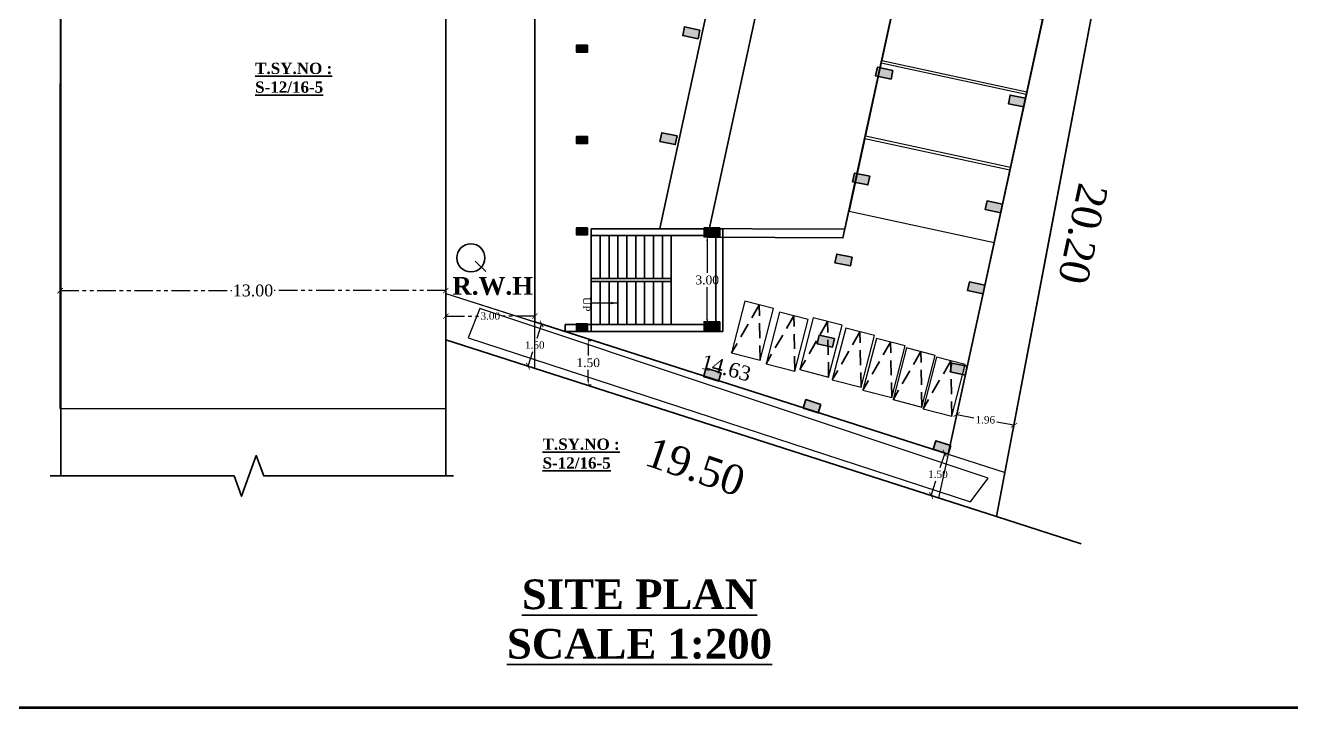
# Model space of a CAD drawing. Header units: metres. Extents: x 915 to 5569, y -1565 to 175.
# Drawn here: x 5321.19 to 5363.88, y -1564.84 to -1541.84 of the extents above; entities that cross this region are included whole.
import ezdxf

# ---------------------------------------------------------------- set-up
doc = ezdxf.new("R2010")
doc.units = ezdxf.units.M
doc.header["$MEASUREMENT"] = 0
doc.header["$PDMODE"] = 98
for name, pattern in [('DASHED', [0.75, 0.5, -0.25]), ('DOT2', [0.125, 0, -0.125]), ('HIDDEN', [0.375, 0.25, -0.125]), ('PHANTOM2', [1.25, 0.625, -0.125, 0.125, -0.125, 0.125, -0.125])]:
    doc.linetypes.add(name, pattern=pattern)
for name, color, linetype, lineweight in [('AS_AT_SITE', 2, 'Continuous', 30), ('FMB_OR_PLR', 2, 'Continuous', 30), ('SUPER_IMPOSED', 2, 'Continuous', 30)]:
    doc.layers.add(name, color=color, linetype=linetype, lineweight=lineweight)
for name, color, linetype, plot in [('BLK_1_COVERED_AREA', 140, 'Continuous', False), ('PARKING_SLOT', 30, 'Continuous', False), ('TWO_WHEELER_PARKING', 2, 'Continuous', False)]:
    doc.layers.add(name, color=color, linetype=linetype, plot=plot)
for name, color, linetype in [('BLK_1_LVL_0_BLDG_FOOT_PRINT', 1, 'Continuous'), ('BLK_1_LVL_0_FRONT_SETBACK', 2, 'Continuous'), ('BLK_1_LVL_0_REAR_SETBACK', 11, 'Continuous'), ('BLK_1_LVL_0_SIDE_SETBACK2', 102, 'Continuous'), ('DRIVE_WAY', 255, 'DOT2'), ('PER_AISLE_WIDTH', 7, 'Continuous'), ('PLOT_BOUNDARY', 70, 'Continuous'), ('ROAD_WIDTH', 1, 'Continuous'), ('RWH', 130, 'Continuous'), ('SURRENDER_ROAD_WIDTH', 7, 'Continuous'), ('TWO_WHEELER_DRIVE_WAY', 6, 'Continuous')]:
    doc.layers.add(name, color=color, linetype=linetype)
doc.styles.add('Arial$001', font='arial.ttf', dxfattribs={"height": 2.736})
doc.styles.get("Standard").update_dxf_attribs({"font": 'times.ttf'})
doc.dimstyles.new('Copy of Standard', dxfattribs={"dimtxt": 0.25, "dimasz": 0.18, "dimexe": 0.1, "dimexo": 0.5, "dimgap": 0.09, "dimtad": 0, "dimtih": 1, "dimtoh": 1, "dimzin": 0, "dimdsep": 46, "dimtxsty": 'Standard', "dimblk": 'ARCHTICK', "dimcen": 0.09, "dimadec": 0, "dimazin": 0, "dimtfac": 1, "dimtofl": 0, "dimtmove": 0, "dimatfit": 3, "dimfxl": 0, "dimtolj": 1, "dimtzin": 0, "dimarcsym": 0})
doc.dimstyles.new('STANDARD$0', dxfattribs={"dimtxt": 0.3, "dimasz": 0.18, "dimexe": 0.1, "dimexo": 0.1, "dimgap": 0.09, "dimtad": 0, "dimtih": 1, "dimtoh": 1, "dimzin": 1, "dimdsep": 46, "dimtxsty": 'Standard', "dimcen": 0.1, "dimadec": 3, "dimazin": 0, "dimtfac": 1, "dimtofl": 0, "dimtmove": 0, "dimatfit": 3, "dimfxl": 0, "dimtolj": 1, "dimtzin": 0, "dimarcsym": 0})

# ---------------------------------------------------------------- blocks, each defined once
blk = doc.blocks.new('_ArchTick')
at = {"color": 0, "linetype": 'ByBlock', "const_width": 0.15}
blk.add_lwpolyline([(-0.5, -0.5), (0.5, 0.5)], dxfattribs=at)
blk = doc.blocks.new('*D215')
at = {"layer": 'BLK_1_LVL_0_REAR_SETBACK', "color": 0, "linetype": 'DOT2', "lineweight": -2}
for p, q in [((5352.583, -1554.959), (5352.565, -1555.057)), ((5354.513, -1555.324), (5354.494, -1555.423))]:
    blk.add_line(p, q, dxfattribs=at)
at = {"layer": 'BLK_1_LVL_0_REAR_SETBACK', "color": 0, "linetype": 'PHANTOM2', "lineweight": -2}
for p, q in [((5352.583, -1554.959), (5353.164, -1555.069)), ((5354.513, -1555.324), (5353.932, -1555.214))]:
    blk.add_line(p, q, dxfattribs=at)
at = {"layer": 'Defpoints', "color": 0, "lineweight": 35}
for p in [(5352.587, -1554.936), (5354.513, -1555.324), (5354.517, -1555.302)]:
    blk.add_point(p, dxfattribs=at)
at = {"layer": 'BLK_1_LVL_0_REAR_SETBACK', "color": 0, "lineweight": -2, "xscale": 0.18, "yscale": 0.18, "zscale": 0.18}
for p, rotation in [((5352.583, -1554.959), 169.2689182180158), ((5354.513, -1555.324), 349.2689182180158)]:
    blk.add_blockref('_ArchTick', p, dxfattribs=dict(at, rotation=rotation))
at = {"layer": 'BLK_1_LVL_0_REAR_SETBACK', "color": 0, "lineweight": 35, "insert": (5353.548, -1555.141), "char_height": 0.25, "attachment_point": 5}
blk.add_mtext('\\A1;1.96', dxfattribs=at)
blk = doc.blocks.new('*D218')
at = {"layer": 'BLK_1_LVL_0_FRONT_SETBACK', "color": 0, "linetype": 'DOT2', "lineweight": -2}
for p, q in [((5335.361, -1551.644), (5335.361, -1551.544)), ((5338.361, -1551.644), (5338.361, -1551.544))]:
    blk.add_line(p, q, dxfattribs=at)
at = {"layer": 'BLK_1_LVL_0_FRONT_SETBACK', "color": 0, "linetype": 'PHANTOM2', "lineweight": -2}
for p, q in [((5335.361, -1551.644), (5336.462, -1551.644)), ((5338.361, -1551.644), (5337.26, -1551.644))]:
    blk.add_line(p, q, dxfattribs=at)
at = {"layer": 'Defpoints', "color": 0, "lineweight": 35}
for p in [(5335.361, -1551.644), (5335.361, -1551.832), (5338.361, -1551.832)]:
    blk.add_point(p, dxfattribs=at)
at = {"layer": 'BLK_1_LVL_0_FRONT_SETBACK', "color": 0, "lineweight": -2, "xscale": 0.18, "yscale": 0.18, "zscale": 0.18, "rotation": 180}
blk.add_blockref('_ArchTick', (5335.361, -1551.644), dxfattribs=at)
at = {"layer": 'BLK_1_LVL_0_FRONT_SETBACK', "color": 0, "lineweight": -2, "xscale": 0.18, "yscale": 0.18, "zscale": 0.18}
blk.add_blockref('_ArchTick', (5338.361, -1551.644), dxfattribs=at)
at = {"layer": 'BLK_1_LVL_0_FRONT_SETBACK', "color": 0, "lineweight": 35, "insert": (5336.861, -1551.644), "char_height": 0.25, "attachment_point": 5}
blk.add_mtext('\\A1;3.00', dxfattribs=at)
blk = doc.blocks.new('*D219')
at = {"layer": 'BLK_1_LVL_0_SIDE_SETBACK2', "color": 0, "linetype": 'PHANTOM2', "lineweight": -2}
for p, q in [((5352.179, -1556.262), (5352.019, -1556.758)), ((5351.721, -1557.69), (5351.88, -1557.194))]:
    blk.add_line(p, q, dxfattribs=at)
at = {"layer": 'BLK_1_LVL_0_SIDE_SETBACK2', "color": 0, "linetype": 'DOT2', "lineweight": -2}
for p, q in [((5352.179, -1556.262), (5352.083, -1556.231)), ((5351.721, -1557.69), (5351.625, -1557.66))]:
    blk.add_line(p, q, dxfattribs=at)
at = {"layer": 'Defpoints', "color": 0, "lineweight": 35}
for p in [(5352.293, -1556.298), (5351.721, -1557.69), (5351.835, -1557.727)]:
    blk.add_point(p, dxfattribs=at)
at = {"layer": 'BLK_1_LVL_0_SIDE_SETBACK2', "color": 0, "lineweight": -2, "xscale": 0.18, "yscale": 0.18, "zscale": 0.18}
for p, rotation in [((5352.179, -1556.262), 72.2255863916228), ((5351.721, -1557.69), 252.2255863916228)]:
    blk.add_blockref('_ArchTick', p, dxfattribs=dict(at, rotation=rotation))
at = {"layer": 'BLK_1_LVL_0_SIDE_SETBACK2', "color": 0, "lineweight": 35, "insert": (5351.95, -1556.976), "char_height": 0.25, "attachment_point": 5}
blk.add_mtext('\\A1;1.50', dxfattribs=at)
blk = doc.blocks.new('*D220')
at = {"layer": 'BLK_1_LVL_0_SIDE_SETBACK2', "color": 0, "linetype": 'PHANTOM2', "lineweight": -2}
for p, q in [((5338.59, -1551.906), (5338.43, -1552.402)), ((5338.132, -1553.334), (5338.291, -1552.837))]:
    blk.add_line(p, q, dxfattribs=at)
at = {"layer": 'BLK_1_LVL_0_SIDE_SETBACK2', "color": 0, "linetype": 'DOT2', "lineweight": -2}
for p, q in [((5338.59, -1551.906), (5338.685, -1551.936)), ((5338.132, -1553.334), (5338.227, -1553.365))]:
    blk.add_line(p, q, dxfattribs=at)
at = {"layer": 'Defpoints', "color": 0, "lineweight": 35}
for p in [(5338.361, -1551.832), (5337.903, -1553.261), (5338.132, -1553.334)]:
    blk.add_point(p, dxfattribs=at)
at = {"layer": 'BLK_1_LVL_0_SIDE_SETBACK2', "color": 0, "lineweight": -2, "xscale": 0.18, "yscale": 0.18, "zscale": 0.18}
for p, rotation in [((5338.59, -1551.906), 72.22558639158426), ((5338.132, -1553.334), 252.2255863915843)]:
    blk.add_blockref('_ArchTick', p, dxfattribs=dict(at, rotation=rotation))
at = {"layer": 'BLK_1_LVL_0_SIDE_SETBACK2', "color": 0, "lineweight": 35, "insert": (5338.361, -1552.62), "char_height": 0.25, "attachment_point": 5}
blk.add_mtext('\\A1;1.50', dxfattribs=at)
blk = doc.blocks.new('*D222')
at = {"layer": 'Defpoints', "color": 0, "lineweight": 35}
for p in [(5322.363, -1550.783), (5335.361, -1550.783), (5335.361, -1550.783)]:
    blk.add_point(p, dxfattribs=at)
at = {"layer": 'SURRENDER_ROAD_WIDTH', "color": 0, "linetype": 'HIDDEN'}
for p, q in [((5322.363, -1550.783), (5322.363, -1550.983)), ((5335.361, -1550.783), (5335.361, -1550.583))]:
    blk.add_line(p, q, dxfattribs=at)
at = {"layer": 'SURRENDER_ROAD_WIDTH', "color": 0, "linetype": 'PHANTOM2', "lineweight": -2}
for p, q in [((5322.363, -1550.783), (5328.153, -1550.783)), ((5335.361, -1550.783), (5329.571, -1550.783))]:
    blk.add_line(p, q, dxfattribs=at)
at = {"layer": 'SURRENDER_ROAD_WIDTH', "color": 0, "lineweight": -2, "xscale": 0.18, "yscale": 0.18, "zscale": 0.18, "rotation": 180}
blk.add_blockref('_ArchTick', (5322.363, -1550.783), dxfattribs=at)
at = {"layer": 'SURRENDER_ROAD_WIDTH', "color": 0, "lineweight": -2, "xscale": 0.18, "yscale": 0.18, "zscale": 0.18}
blk.add_blockref('_ArchTick', (5335.361, -1550.783), dxfattribs=at)
at = {"layer": 'SURRENDER_ROAD_WIDTH', "color": 0, "insert": (5328.862, -1550.783), "char_height": 0.3, "attachment_point": 5}
blk.add_mtext('\\A1;{\\H1.33333x;13.00}', dxfattribs=at)
blk = doc.blocks.new('*D224')
at = {"color": 0, "lineweight": -2, "ltscale": 5}
for p, q in [((5344.274, -1548.929), (5344.074, -1548.929)), ((5344.174, -1549.109), (5344.174, -1550.186)), ((5344.174, -1551.749), (5344.174, -1550.672)), ((5344.274, -1551.929), (5344.074, -1551.929))]:
    blk.add_line(p, q, dxfattribs=at)
at = {"color": 0, "lineweight": 35, "ltscale": 5}
for points in [[(5344.144, -1549.109), (5344.204, -1549.109), (5344.174, -1548.929)], [(5344.144, -1551.749), (5344.204, -1551.749), (5344.174, -1551.929)]]:
    blk.add_solid(points, dxfattribs=at)
at = {"layer": 'Defpoints', "color": 0, "lineweight": 35, "ltscale": 5}
for p in [(5344.464, -1548.929), (5344.174, -1551.929), (5344.464, -1551.929)]:
    blk.add_point(p, dxfattribs=at)
at = {"color": 0, "lineweight": 35, "ltscale": 5, "insert": (5344.174, -1550.429), "char_height": 0.3, "attachment_point": 5}
blk.add_mtext('\\A1;3.00', dxfattribs=at)
blk = doc.blocks.new('*D213')
at = {"layer": 'Defpoints', "color": 0, "lineweight": 35, "ltscale": 400}
for p in [(5340.162, -1552.465), (5340.162, -1553.965), (5340.162, -1553.965)]:
    blk.add_point(p, dxfattribs=at)
at = {"layer": 'TWO_WHEELER_DRIVE_WAY', "color": 0, "linetype": 'DOT2', "lineweight": -2, "ltscale": 400}
for p, q in [((5340.162, -1552.465), (5340.262, -1552.465)), ((5340.162, -1553.965), (5340.262, -1553.965))]:
    blk.add_line(p, q, dxfattribs=at)
at = {"layer": 'TWO_WHEELER_DRIVE_WAY', "color": 0, "linetype": 'Continuous', "lineweight": -2, "ltscale": 400}
for p, q in [((5340.162, -1552.645), (5340.162, -1552.972)), ((5340.162, -1553.785), (5340.162, -1553.458))]:
    blk.add_line(p, q, dxfattribs=at)
at = {"layer": 'TWO_WHEELER_DRIVE_WAY', "color": 0, "lineweight": 35, "ltscale": 400}
for points in [[(5340.132, -1552.645), (5340.192, -1552.645), (5340.162, -1552.465)], [(5340.132, -1553.785), (5340.192, -1553.785), (5340.162, -1553.965)]]:
    blk.add_solid(points, dxfattribs=at)
at = {"layer": 'TWO_WHEELER_DRIVE_WAY', "color": 0, "ltscale": 400, "insert": (5340.162, -1553.215), "char_height": 0.3, "attachment_point": 5}
blk.add_mtext('\\A1;1.50', dxfattribs=at)

msp = doc.modelspace()

# ---------------------------------------------------------------- hatches: boundary and pattern name
at = {"linetype": 'ByBlock', "lineweight": 35}
h = msp.add_hatch(color=256, dxfattribs=at)
h.dxf.hatch_style = 1
h.paths.add_polyline_path([(5343.9279, -1542.00147), (5343.8664, -1542.29509), (5343.34765, -1542.18644), (5343.40916, -1541.89281)])
h = msp.add_hatch(color=256, dxfattribs=at)
h.dxf.hatch_style = 1
h.paths.add_polyline_path([(5340.14274, -1542.51391), (5340.14274, -1542.74391), (5339.76274, -1542.74391), (5339.76274, -1542.51391)])
h = msp.add_hatch(color=256, dxfattribs=at)
h.dxf.hatch_style = 1
h.paths.add_polyline_path([(5350.43079, -1543.36359), (5350.36929, -1543.65722), (5349.85055, -1543.54856), (5349.91205, -1543.25493)])
h = msp.add_hatch(color=256, dxfattribs=at)
h.dxf.hatch_style = 1
h.paths.add_polyline_path([(5354.90436, -1544.30064), (5354.84286, -1544.59427), (5354.32412, -1544.48561), (5354.38562, -1544.19198)])
h = msp.add_hatch(color=256, dxfattribs=at)
h.dxf.hatch_style = 1
h.paths.add_polyline_path([(5340.14274, -1545.59391), (5340.14274, -1545.82391), (5339.76274, -1545.82391), (5339.76274, -1545.59391)])
h = msp.add_hatch(color=256, dxfattribs=at)
h.dxf.hatch_style = 1
h.paths.add_polyline_path([(5343.15806, -1545.56943), (5343.09655, -1545.86305), (5342.57781, -1545.7544), (5342.63932, -1545.46077)])
h = msp.add_hatch(color=256, dxfattribs=at)
h.dxf.hatch_style = 1
h.paths.add_polyline_path([(5349.65427, -1546.92935), (5349.59276, -1547.22298), (5349.07402, -1547.11432), (5349.13552, -1546.82069)])
h = msp.add_hatch(color=256, dxfattribs=at)
h.dxf.hatch_style = 1
h.paths.add_polyline_path([(5354.12759, -1547.86715), (5354.06608, -1548.16078), (5353.54734, -1548.05212), (5353.60884, -1547.75849)])
h = msp.add_hatch(color=256, dxfattribs=at)
h.dxf.hatch_style = 1
h.paths.add_polyline_path([(5340.1421, -1548.67396), (5340.1421, -1548.90396), (5339.7621, -1548.90396), (5339.7621, -1548.67396)])
h = msp.add_hatch(color=256, dxfattribs=at)
h.dxf.hatch_style = 1
h.paths.add_polyline_path([(5344.60015, -1548.67404), (5344.60015, -1548.97404), (5344.07015, -1548.97404), (5344.07015, -1548.67404)])
h = msp.add_hatch(color=256, dxfattribs=at)
h.dxf.hatch_style = 1
h.paths.add_polyline_path([(5349.05933, -1549.66098), (5348.99782, -1549.9546), (5348.47908, -1549.84595), (5348.54059, -1549.55232)])
h = msp.add_hatch(color=256, dxfattribs=at)
h.dxf.hatch_style = 1
h.paths.add_polyline_path([(5353.53171, -1550.59778), (5353.47021, -1550.89141), (5352.95146, -1550.78275), (5353.01297, -1550.48912)])
h = msp.add_hatch(color=256, dxfattribs=at)
h.dxf.hatch_style = 1
h.paths.add_polyline_path([(5340.14274, -1551.90404), (5340.14274, -1552.13404), (5339.76274, -1552.13404), (5339.76274, -1551.90404)])
h = msp.add_hatch(color=256, dxfattribs=at)
h.dxf.hatch_style = 1
h.paths.add_polyline_path([(5344.60015, -1551.83404), (5344.60015, -1552.13404), (5344.07015, -1552.13404), (5344.07015, -1551.83404)])
h = msp.add_hatch(color=256, dxfattribs=at)
h.dxf.hatch_style = 1
h.paths.add_polyline_path([(5348.46225, -1552.39661), (5348.40075, -1552.69024), (5347.882, -1552.58158), (5347.94351, -1552.28795)])
h = msp.add_hatch(color=256, dxfattribs=at)
h.dxf.hatch_style = 1
h.paths.add_polyline_path([(5344.64549, -1553.55417), (5344.55481, -1553.84013), (5344.0496, -1553.67993), (5344.14028, -1553.39396)])
h = msp.add_hatch(color=256, dxfattribs=at)
h.dxf.hatch_style = 1
h.paths.add_polyline_path([(5352.94168, -1553.33574), (5352.88018, -1553.62937), (5352.36144, -1553.52071), (5352.42294, -1553.22708)])
h = msp.add_hatch(color=256, dxfattribs=at)
h.dxf.hatch_style = 1
h.paths.add_polyline_path([(5348.00545, -1554.61932), (5347.91477, -1554.90529), (5347.40956, -1554.74508), (5347.50024, -1554.45912)])
h = msp.add_hatch(color=256, dxfattribs=at)
h.dxf.hatch_style = 1
h.paths.add_polyline_path([(5352.38472, -1556.00835), (5352.29404, -1556.29432), (5351.78883, -1556.13411), (5351.87951, -1555.84815)])

# ---------------------------------------------------------------- linework, layer by layer
at = {"lineweight": 35, "ltscale": 5}
for p, q in [((5322.38723, -1557.0321), (5322.38723, -1510.01579)), ((5335.36076, -1557.03105), (5335.36076, -1510.01579)), ((5352.29083, -1556.29787), (5360.15906, -1520.17266)), ((5357.69117, -1538.55178), (5353.92994, -1558.39852)), ((5340.26291, -1548.69945), (5344.69444, -1548.69945)), ((5340.26291, -1548.69945), (5340.26291, -1552.15945)), ((5340.26291, -1548.92945), (5344.46444, -1548.92945)), ((5340.56291, -1548.92945), (5340.56291, -1550.37945)), ((5340.86291, -1548.92945), (5340.86291, -1550.37945)), ((5341.16291, -1548.92945), (5341.16291, -1550.37945)), ((5341.46291, -1548.92945), (5341.46291, -1550.37945)), ((5341.76291, -1548.92945), (5341.76291, -1550.37945)), ((5342.06291, -1548.92945), (5342.06291, -1550.37945)), ((5342.36291, -1548.92945), (5342.36291, -1550.37945)), ((5342.66291, -1548.92945), (5342.66291, -1550.37945)), ((5342.96291, -1548.92945), (5342.96291, -1551.92945)), ((5344.46444, -1548.92945), (5344.46444, -1551.92945)), ((5344.69444, -1548.92945), (5344.69444, -1552.15945)), ((5340.26291, -1550.37945), (5342.96291, -1550.37945)), ((5340.26291, -1550.47945), (5342.96291, -1550.47945)), ((5340.56291, -1550.47945), (5340.56291, -1551.92945)), ((5340.86291, -1550.47945), (5340.86291, -1551.92945)), ((5341.16291, -1550.47945), (5341.16291, -1551.92945)), ((5341.46291, -1550.47945), (5341.46291, -1551.92945)), ((5341.76291, -1550.47945), (5341.76291, -1551.92945)), ((5342.06291, -1550.47945), (5342.06291, -1551.92945)), ((5342.36291, -1550.47945), (5342.36291, -1551.92945)), ((5342.66291, -1550.47945), (5342.66291, -1551.92945)), ((5338.66388, -1551.92945), (5338.66387, -1551.92945)), ((5338.66388, -1551.92945), (5338.66387, -1551.92945)), ((5339.38138, -1552.15945), (5344.69444, -1552.15945)), ((5339.3877, -1551.92945), (5344.46444, -1551.92945)), ((5339.3877, -1551.92945), (5344.46444, -1551.92945))]:
    msp.add_line(p, q, dxfattribs=at)
at = {"color": 7, "lineweight": 35}
msp.add_line((5344.69444, -1548.69945), (5344.69444, -1550.49945), dxfattribs=at)
at = {"lineweight": 35}
msp.add_line((5336.35012, -1549.78908), (5336.71263, -1550.14213), dxfattribs=at)
at = {"linetype": 'DASHED', "lineweight": 35}
for p, q in [((5345.92634, -1551.265), (5344.99347, -1552.88356)), ((5345.96191, -1553.13281), (5345.92634, -1551.265)), ((5347.09283, -1551.63161), (5346.15996, -1553.25017)), ((5347.1284, -1553.49942), (5347.09283, -1551.63161)), ((5348.23109, -1551.82901), (5347.29823, -1553.44758)), ((5348.26667, -1553.69683), (5348.23109, -1551.82901)), ((5349.32233, -1552.17682), (5348.38946, -1553.79539)), ((5349.3579, -1554.04464), (5349.32233, -1552.17682)), ((5350.35625, -1552.51934), (5349.42339, -1554.13791)), ((5350.39182, -1554.38716), (5350.35625, -1552.51934)), ((5351.37453, -1552.84213), (5350.44166, -1554.4607)), ((5351.4101, -1554.70995), (5351.37453, -1552.84213)), ((5352.38335, -1553.15253), (5351.45048, -1554.77109)), ((5352.41892, -1555.02034), (5352.38335, -1553.15253))]:
    msp.add_line(p, q, dxfattribs=at)
at = {"color": 254, "linetype": 'ByBlock', "lineweight": 35}
msp.add_line((5339.38138, -1552.15945), (5339.3877, -1551.92945), dxfattribs=at)
at = {"linetype": 'ByBlock', "lineweight": 35}
msp.add_line((5353.92994, -1558.39852), (5356.77558, -1559.32264), dxfattribs=at)
at = {"lineweight": 106}
msp.add_lwpolyline([(5314.54936, -1508.66033), (5397.87925, -1508.66033), (5397.87925, -1564.84256), (5314.54936, -1564.84256)], close=True, dxfattribs=at)
at = {"lineweight": 35, "ltscale": 5}
msp.add_lwpolyline([(5362.12981, -1519.05291), (5335.36076, -1513.44575), (5335.36076, -1552.44575), (5353.92994, -1558.39852), (5357.69117, -1538.55178), (5360.77699, -1524.38394), (5362.12981, -1519.05291)], dxfattribs=at)
msp.add_lwpolyline([(5360.15906, -1520.17266), (5338.36076, -1515.6067), (5338.36076, -1551.83228), (5352.29083, -1556.29787)], close=True, dxfattribs=at)
at = {"linetype": 'ByBlock', "lineweight": 35}
for points in [[(5342.57316, -1548.68808), (5348.81142, -1548.71226), (5355.26279, -1519.14707), (5349.29266, -1517.89413), (5347.02536, -1528.28464), (5345.99574, -1529.40012), (5335.36202, -1529.39777), (5335.35949, -1535.95727), (5344.64222, -1535.95538), (5345.07746, -1536.64196), (5345.10985, -1536.95556)], [(5343.9279, -1542.00147), (5343.8664, -1542.29509), (5343.34765, -1542.18644), (5343.40916, -1541.89281)], [(5340.14274, -1542.51391), (5340.14274, -1542.74391), (5339.76274, -1542.74391), (5339.76274, -1542.51391)], [(5350.43079, -1543.36359), (5350.36929, -1543.65722), (5349.85055, -1543.54856), (5349.91205, -1543.25493)], [(5354.90436, -1544.30064), (5354.84286, -1544.59427), (5354.32412, -1544.48561), (5354.38562, -1544.19198)], [(5340.14274, -1545.59391), (5340.14274, -1545.82391), (5339.76274, -1545.82391), (5339.76274, -1545.59391)], [(5343.15806, -1545.56943), (5343.09655, -1545.86305), (5342.57781, -1545.7544), (5342.63932, -1545.46077)], [(5349.65427, -1546.92935), (5349.59276, -1547.22298), (5349.07402, -1547.11432), (5349.13552, -1546.82069)], [(5354.12759, -1547.86715), (5354.06608, -1548.16078), (5353.54734, -1548.05212), (5353.60884, -1547.75849)], [(5340.1421, -1548.67396), (5340.1421, -1548.90396), (5339.7621, -1548.90396), (5339.7621, -1548.67396)], [(5344.60015, -1548.67404), (5344.60015, -1548.97404), (5344.07015, -1548.97404), (5344.07015, -1548.67404)], [(5349.05933, -1549.66098), (5348.99782, -1549.9546), (5348.47908, -1549.84595), (5348.54059, -1549.55232)], [(5353.53171, -1550.59778), (5353.47021, -1550.89141), (5352.95146, -1550.78275), (5353.01297, -1550.48912)], [(5340.14274, -1551.90404), (5340.14274, -1552.13404), (5339.76274, -1552.13404), (5339.76274, -1551.90404)], [(5344.60015, -1551.83404), (5344.60015, -1552.13404), (5344.07015, -1552.13404), (5344.07015, -1551.83404)], [(5348.46225, -1552.39661), (5348.40075, -1552.69024), (5347.882, -1552.58158), (5347.94351, -1552.28795)], [(5344.64549, -1553.55417), (5344.55481, -1553.84013), (5344.0496, -1553.67993), (5344.14028, -1553.39396)], [(5352.94168, -1553.33574), (5352.88018, -1553.62937), (5352.36144, -1553.52071), (5352.42294, -1553.22708)], [(5348.00545, -1554.61932), (5347.91477, -1554.90529), (5347.40956, -1554.74508), (5347.50024, -1554.45912)], [(5352.38472, -1556.00835), (5352.29404, -1556.29432), (5351.78883, -1556.13411), (5351.87951, -1555.84815)]]:
    msp.add_lwpolyline(points, close=True, dxfattribs=at)
for points in [[(5340.14274, -1542.51391), (5340.14274, -1542.74391)], [(5340.14274, -1545.59391), (5340.14274, -1545.82391)], [(5340.1421, -1548.67396), (5340.1421, -1548.90396)], [(5340.14274, -1551.90404), (5340.14274, -1552.13404)]]:
    msp.add_lwpolyline(points, dxfattribs=at)
at = {"linetype": 'Continuous', "lineweight": 35, "ltscale": 5}
msp.add_lwpolyline([(5322.02366, -1557.03105), (5328.22208, -1557.03105), (5328.47208, -1557.71792), (5328.97208, -1556.34418), (5329.22208, -1557.03105), (5335.62076, -1557.03105)], dxfattribs=at)
at = {"lineweight": 35}
msp.add_circle((5336.20667, -1549.68023), 0.47176, dxfattribs=at)
at = {"layer": 'AS_AT_SITE', "color": 6, "lineweight": 35}
msp.add_lwpolyline([(5335.36074, -1552.44574), (5353.92994, -1558.39852), (5357.69117, -1538.55178), (5360.77699, -1524.38394), (5362.12981, -1519.05291), (5335.36076, -1513.44575)], close=True, dxfattribs=at)
at = {"layer": 'BLK_1_COVERED_AREA'}
msp.add_lwpolyline([(5338.36076, -1515.6067), (5360.15906, -1520.17266), (5352.29083, -1556.29787), (5338.36076, -1551.83228)], close=True, dxfattribs=at)
at = {"layer": 'BLK_1_LVL_0_BLDG_FOOT_PRINT'}
msp.add_lwpolyline([(5338.36076, -1515.6067), (5360.15906, -1520.17266), (5352.29083, -1556.29787), (5338.36076, -1551.83228)], close=True, dxfattribs=at)
at = {"layer": 'BLK_1_LVL_0_FRONT_SETBACK', "color": 2, "lineweight": 30}
msp.add_lwpolyline([(5338.36076, -1515.6067), (5335.36075, -1514.97305), (5335.36076, -1550.87727), (5338.36076, -1551.83228)], close=True, dxfattribs=at)
at = {"layer": 'BLK_1_LVL_0_REAR_SETBACK'}
msp.add_lwpolyline([(5357.69117, -1538.55178), (5360.77699, -1524.38394), (5361.74362, -1520.57476), (5360.15906, -1520.17266), (5352.29083, -1556.29787), (5354.21183, -1556.91105)], close=True, dxfattribs=at)
at = {"layer": 'BLK_1_LVL_0_SIDE_SETBACK2'}
msp.add_lwpolyline([(5338.36076, -1553.40747), (5338.36076, -1551.83228), (5352.2933, -1556.29849), (5351.97256, -1557.77104)], close=True, dxfattribs=at)
at = {"layer": 'DRIVE_WAY', "color": 254, "linetype": 'ByBlock', "lineweight": 35}
msp.add_lwpolyline([(5348.74723, -1549.00644), (5344.1861, -1548.98876), (5350.79405, -1518.51865), (5355.1986, -1519.44125)], close=True, dxfattribs=at)
at = {"layer": 'FMB_OR_PLR', "color": 70, "lineweight": 35}
msp.add_lwpolyline([(5335.36074, -1552.44574), (5353.92994, -1558.39852), (5357.69117, -1538.55178), (5360.77699, -1524.38394), (5362.12981, -1519.05291), (5335.36076, -1513.44575)], close=True, dxfattribs=at)
at = {"layer": 'PARKING_SLOT', "color": 30}
for points in [[(5350.59285, -1540.5858), (5350.06431, -1543.02929), (5354.95129, -1544.08638), (5355.47983, -1541.64289)], [(5350.04065, -1543.11952), (5349.5121, -1545.56301), (5354.39908, -1546.6201), (5354.92763, -1544.17661)], [(5349.48628, -1545.66312), (5348.95774, -1548.10661), (5353.84472, -1549.1637), (5354.37326, -1546.72021)]]:
    msp.add_lwpolyline(points, close=True, dxfattribs=at)
at = {"layer": 'PER_AISLE_WIDTH', "color": 5, "linetype": 'ByBlock', "lineweight": 35}
msp.add_lwpolyline([(5344.1861, -1548.98876), (5348.74723, -1549.00644), (5355.1986, -1519.44125), (5350.79405, -1518.51865), (5344.1861, -1548.98876)], dxfattribs=at)
at = {"layer": 'PLOT_BOUNDARY', "color": 70, "lineweight": 35}
msp.add_lwpolyline([(5362.12981, -1519.05291), (5360.77699, -1524.38394), (5357.97457, -1537.25061), (5357.69117, -1538.55178), (5355.81056, -1548.47515), (5353.92994, -1558.39852), (5335.36076, -1552.44575), (5335.36076, -1513.44575)], close=True, dxfattribs=at)
at = {"layer": 'ROAD_WIDTH', "color": 1}
msp.add_lwpolyline([(5322.38723, -1510.91265), (5335.36076, -1510.90674), (5335.36076, -1554.76742), (5322.36076, -1554.75467)], close=True, dxfattribs=at)
at = {"layer": 'ROAD_WIDTH', "color": 1, "lineweight": 35}
msp.add_lwpolyline([(5322.38723, -1510.91265), (5335.36076, -1510.90674), (5335.36073, -1554.76742), (5322.36076, -1554.75467)], close=True, dxfattribs=at)
at = {"layer": 'RWH'}
msp.add_lwpolyline([(5353.04714, -1557.90846), (5353.64748, -1557.10872), (5336.50414, -1551.38344), (5336.11388, -1552.3715), (5353.04714, -1557.90846)], dxfattribs=at)
at = {"layer": 'SUPER_IMPOSED', "color": 5, "lineweight": 35}
msp.add_lwpolyline([(5335.36074, -1552.44574), (5353.92994, -1558.39852), (5357.69117, -1538.55178), (5360.77699, -1524.38394), (5362.12981, -1519.05291), (5335.36075, -1513.44575), (5335.36074, -1552.44574)], dxfattribs=at)
at = {"layer": 'SURRENDER_ROAD_WIDTH', "color": 2}
msp.add_lwpolyline([(5322.38723, -1510.91265), (5335.36076, -1510.90674), (5335.36073, -1554.76742), (5322.36076, -1554.75467)], close=True, dxfattribs=at)
at = {"layer": 'TWO_WHEELER_DRIVE_WAY', "ltscale": 400}
msp.add_lwpolyline([(5352.2933, -1556.29849), (5351.97256, -1557.77104), (5335.36074, -1552.44574), (5335.36074, -1550.87727)], close=True, dxfattribs=at)
at = {"layer": 'TWO_WHEELER_PARKING', "linetype": 'Continuous'}
for points in [[(5344.99376, -1552.88241), (5345.96191, -1553.13281), (5346.41263, -1551.39016), (5345.44449, -1551.13975)], [(5346.16026, -1553.24902), (5347.1284, -1553.49942), (5347.57913, -1551.75677), (5346.61098, -1551.50637)], [(5347.29852, -1553.44642), (5348.26667, -1553.69683), (5348.71739, -1551.95418), (5347.74925, -1551.70377)], [(5348.38976, -1553.79423), (5349.3579, -1554.04464), (5349.80863, -1552.30198), (5348.84049, -1552.05158)], [(5349.42368, -1554.13675), (5350.39182, -1554.38716), (5350.84255, -1552.6445), (5349.87441, -1552.3941)], [(5350.44196, -1554.45954), (5351.4101, -1554.70995), (5351.86083, -1552.9673), (5350.89269, -1552.71689)], [(5351.45078, -1554.76994), (5352.41892, -1555.02034), (5352.86965, -1553.27769), (5351.9015, -1553.02728)]]:
    msp.add_lwpolyline(points, close=True, dxfattribs=at)

# ---------------------------------------------------------------- texts
at = {"lineweight": 35}
msp.add_text('UP', height=0.25, rotation=270, dxfattribs=at).set_placement((5339.9854, -1551.00507))
at = {"lineweight": 35, "char_height": 0.38, "width": 13.4514901, "attachment_point": 1}
for insert in [(5328.93315, -1543.10246), (5338.62365, -1555.77063)]:
    msp.add_mtext('{\\fTimes New Roman|b1|i0|c0|p18;\\LT.SY.NO : \\PS-12/16-5}', dxfattribs=dict(at, insert=insert))
at = {"lineweight": 35, "ltscale": 5, "attachment_point": 5}
for s, insert, char_height, rotation in [('\\A1;20.20', (5356.83134, -1548.86996), 1, 257.821159), ('\\A1;14.63', (5344.81045, -1553.39395), 0.5, 344.465966), ('\\A1;19.50', (5343.76984, -1556.72746), 1, 341.207613)]:
    msp.add_mtext(s, dxfattribs=dict(at, insert=insert, char_height=char_height, rotation=rotation))
at = {"lineweight": 35, "insert": (5335.5829, -1550.32641), "char_height": 0.6, "width": 1.4304242, "attachment_point": 1, "style": 'Arial$001'}
msp.add_mtext('{\\fTimes New Roman|b1|i0|c0|p18;R.W.H}', dxfattribs=at)
at = {"lineweight": 35, "ltscale": 5, "insert": (5341.88902, -1561.86482), "char_height": 1, "width": 19.7968119, "attachment_point": 5}
msp.add_mtext('{\\fTimes New Roman|b1|i0|c0|p18;\\LSITE PLAN\\PSCALE 1:200}', dxfattribs=at)

# ---------------------------------------------------------------- dimensions: what is measured, and where the dimension line sits
at = {"lineweight": 35, "ltscale": 5}
dim = msp.add_linear_dim(base=(5344.17436, -1551.92945), p1=(5344.46444, -1548.92945), p2=(5344.46444, -1551.92945), angle=270, dimstyle='STANDARD$0', dxfattribs=at)
dim.commit()
dim.dimension.update_dxf_attribs({"geometry": '*D224', "text_midpoint": (5344.17436, -1550.42945)})
at = {"layer": 'BLK_1_LVL_0_FRONT_SETBACK', "color": 2, "lineweight": 35}
dim = msp.add_aligned_dim(p1=(5338.36076, -1551.83228), p2=(5335.36076, -1551.83228), distance=-0.18779, dimstyle='Copy of Standard', override={"dimfxl": 0.13, "dimarcsym": 2}, dxfattribs=at)
dim.commit()
dim.dimension.update_dxf_attribs({"geometry": '*D218', "text_midpoint": (5336.86076, -1551.64449)})
at = {"layer": 'BLK_1_LVL_0_REAR_SETBACK', "color": 11, "lineweight": 35}
dim = msp.add_aligned_dim(p1=(5352.58743, -1554.93609), p2=(5354.51682, -1555.30174), distance=-0.02295, dimstyle='Copy of Standard', override={"dimfxl": 0.13, "dimarcsym": 2}, dxfattribs=at)
dim.commit()
dim.dimension.update_dxf_attribs({"geometry": '*D215', "text_midpoint": (5353.54785, -1555.14146)})
at = {"layer": 'BLK_1_LVL_0_SIDE_SETBACK2', "color": 102, "lineweight": 35}
for p1, p2, distance, picture, middle in [((5338.36076, -1551.83228), (5337.90285, -1553.26068), 0.24043, '*D220', (5338.36076, -1552.61987)), ((5352.2933, -1556.29849), (5351.83534, -1557.72705), -0.12049, '*D219', (5351.94958, -1556.97599))]:
    dim = msp.add_aligned_dim(p1=p1, p2=p2, distance=distance, dimstyle='Copy of Standard', override={"dimfxl": 0.13, "dimarcsym": 2}, dxfattribs=at)
    dim.commit()
    dim.dimension.update_dxf_attribs({"geometry": picture, "text_midpoint": middle})
at = {"layer": 'SURRENDER_ROAD_WIDTH', "color": 2}
dim = msp.add_aligned_dim(p1=(5322.36315, -1550.78257), p2=(5335.36074, -1550.78258), distance=0, text='{\\H1.33333x;<>}', dimstyle='STANDARD$0', override={"dimtxt": 0.3, "dimexe": 0.2, "dimexo": 0.2, "dimblk": 'ArchTick', "dimldrblk": 'ArchTick', "dimfxl": 0.18, "dimlwe": 65535, "dimarcsym": 2}, dxfattribs=at)
dim.commit()
dim.dimension.update_dxf_attribs({"geometry": '*D222', "text_midpoint": (5328.86195, -1550.78258)})
at = {"layer": 'TWO_WHEELER_DRIVE_WAY', "color": 7, "ltscale": 400}
dim = msp.add_linear_dim(base=(5340.16194, -1553.96538), p1=(5340.16194, -1552.46538), p2=(5340.16194, -1553.96538), angle=90, dimstyle='STANDARD$0', override={"dimfxl": 0}, dxfattribs=at)
dim.commit()
dim.dimension.update_dxf_attribs({"geometry": '*D213', "text_midpoint": (5340.16194, -1553.21538)})

# ---------------------------------------------------------------- leaders
at = {"lineweight": 35}
msp.add_leader([(5341.16291, -1551.20445), (5340.26291, -1551.20445)], dimstyle='Copy of Standard', override={"dimasz": 0.25, "dimgap": 0.09, "dimtad": 0}, dxfattribs=at)

doc.saveas('drawing.dxf')
